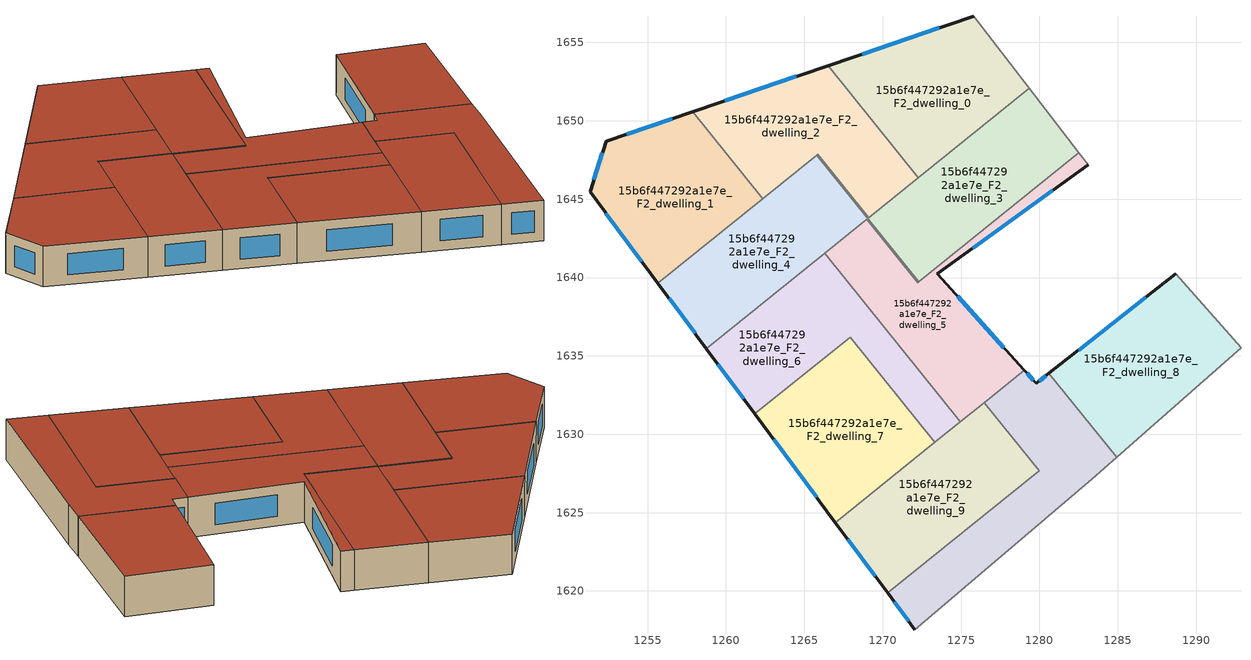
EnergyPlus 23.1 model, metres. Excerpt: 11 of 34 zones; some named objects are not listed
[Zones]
15b6f447292a1e7e_F2_dwelling_0
 floor to 15b6f447292a1e7e_F1_dwelling_0 (EU_floor_Construction): 1275.8,1656.67 1279.35,1652.06 1272.28,1646.37 1266.52,1653.52 z6
 wall outside (EU_wall_Construction): 1275.8,1656.67 1266.52,1653.52 z6:9
 wall to 15b6f447292a1e7e_F2_dwelling_2 (EU_wall_Construction): 1266.52,1653.52 1272.28,1646.37 z6:9
 wall adiabatic (EU_wall_Construction): 1279.35,1652.06 1275.8,1656.67 z6:9
 wall to 15b6f447292a1e7e_F2_dwelling_3 (EU_wall_Construction): 1272.28,1646.37 1279.35,1652.06 z6:9
 window (EU_Window_Construction): 1273.62,1655.93 1268.7,1654.26 z6.7:8.3
 roof outside (EU_roof_Construction): 1279.35,1652.06 1275.8,1656.67 1266.52,1653.52 1272.28,1646.37 z9
15b6f447292a1e7e_F2_dwelling_1
 floor to 15b6f447292a1e7e_F1_dwelling_1 (EU_floor_Construction): 1257.88,1650.58 1262.35,1645.04 1255.66,1639.64 1251.33,1645.48 1252.36,1648.71 z6
 wall outside (EU_wall_Construction): 1257.88,1650.58 1252.36,1648.71 1251.33,1645.48 1255.66,1639.64 z6:9
 wall to 15b6f447292a1e7e_F2_dwelling_2 (EU_wall_Construction): 1262.35,1645.04 1257.88,1650.58 z6:9
 wall to 15b6f447292a1e7e_F2_dwelling_4 (EU_wall_Construction): 1255.66,1639.64 1262.35,1645.04 z6:9
 window (EU_Window_Construction): 1252.34,1644.11 1254.64,1641.02 / 1252.12,1647.95 1251.57,1646.24 / 1256.59,1650.14 1253.66,1649.15 z6.7:8.3
 roof outside (EU_roof_Construction): 1262.35,1645.04 1257.88,1650.58 1252.36,1648.71 1251.33,1645.48 1255.66,1639.64 z9
15b6f447292a1e7e_F2_dwelling_10
 floor to 15b6f447292a1e7e_F1_dwelling_10 (EU_floor_Construction): 1280.6,1633.88 1284.92,1628.53 1283.34,1627.14 1272.06,1617.52 1270.31,1619.88 1279.98,1627.67 1276.48,1632.02 1279.04,1634.08 1279.8,1633.24 z6
 wall outside (EU_wall_Construction): 1280.6,1633.88 1279.8,1633.24 1279.04,1634.08 / 1270.31,1619.88 1272.06,1617.52 z6:9
 wall to 15b6f447292a1e7e_F2_dwelling_9 (EU_wall_Construction): 1276.48,1632.02 1279.98,1627.67 1270.31,1619.88 z6:9
 wall to 15b6f447292a1e7e_F2_dwelling_8 (EU_wall_Construction): 1284.92,1628.53 1280.6,1633.88 z6:9
 wall adiabatic (EU_wall_Construction): 1272.06,1617.52 1283.34,1627.14 1284.92,1628.53 z6:9
 wall to 15b6f447292a1e7e_F2_dwelling_5 (EU_wall_Construction): 1279.04,1634.08 1276.48,1632.02 z6:9
 window (EU_Window_Construction): 1279.62,1633.44 1279.22,1633.89 / 1280.42,1633.73 1279.99,1633.39 / 1270.72,1619.33 1271.65,1618.08 z6.7:8.3
 roof outside (EU_roof_Construction): 1283.34,1627.14 1284.92,1628.53 1280.6,1633.88 1279.8,1633.24 1279.04,1634.08 1276.48,1632.02 1279.98,1627.67 1270.31,1619.88 1272.06,1617.52 z9
15b6f447292a1e7e_F2_dwelling_2
 floor to 15b6f447292a1e7e_F1_dwelling_2 (EU_floor_Construction): 1266.52,1653.52 1272.28,1646.37 1269.12,1643.81 1265.85,1647.86 1262.35,1645.04 1257.88,1650.58 z6
 wall outside (EU_wall_Construction): 1266.52,1653.52 1257.88,1650.58 z6:9
 wall to 15b6f447292a1e7e_F2_dwelling_3 (EU_wall_Construction): 1265.79,1647.81 1265.85,1647.86 1269.12,1643.81 1272.28,1646.36 z6:9
 wall to 15b6f447292a1e7e_F2_dwelling_4 (EU_wall_Construction): 1262.35,1645.04 1265.79,1647.81 z6:9
 window (EU_Window_Construction): 1264.49,1652.83 1259.91,1651.27 z6.7:8.3
 roof outside (EU_roof_Construction): 1272.28,1646.37 1266.52,1653.52 1257.88,1650.58 1262.35,1645.04 1265.85,1647.86 1269.12,1643.81 z9
15b6f447292a1e7e_F2_dwelling_3
 floor to 15b6f447292a1e7e_F1_dwelling_3 (EU_floor_Construction): 1279.35,1652.06 1282.52,1647.96 1272.31,1639.73 1265.79,1647.81 1265.85,1647.86 1269.12,1643.81 z6
 wall adiabatic (EU_wall_Construction): 1282.52,1647.96 1279.35,1652.06 z6:9
 wall to 15b6f447292a1e7e_F2_dwelling_4 (EU_wall_Construction): 1265.79,1647.81 1272.31,1639.73 z6:9
 wall to 15b6f447292a1e7e_F2_dwelling_5 (EU_wall_Construction): 1272.31,1639.73 1282.52,1647.96 z6:9
 roof outside (EU_roof_Construction): 1282.52,1647.96 1279.35,1652.06 1269.12,1643.81 1265.85,1647.86 1265.79,1647.81 1272.31,1639.73 z9
15b6f447292a1e7e_F2_dwelling_4
 floor to 15b6f447292a1e7e_F1_dwelling_4 (EU_floor_Construction): 1268.99,1643.71 1258.76,1635.46 1255.66,1639.64 1265.79,1647.81 1272.31,1639.73 1272.25,1639.67 z6
 wall outside (EU_wall_Construction): 1255.66,1639.64 1258.76,1635.46 z6:9
 wall to 15b6f447292a1e7e_F2_dwelling_5 (EU_wall_Construction): 1266.29,1641.54 1268.99,1643.71 1272.25,1639.67 1272.31,1639.73 z6:9
 wall to 15b6f447292a1e7e_F2_dwelling_6 (EU_wall_Construction): 1258.76,1635.46 1266.29,1641.54 z6:9
 window (EU_Window_Construction): 1256.39,1638.66 1258.03,1636.44 z6.7:8.3
 roof outside (EU_roof_Construction): 1272.25,1639.67 1272.31,1639.73 1265.79,1647.81 1255.66,1639.64 1258.76,1635.46 1268.99,1643.71 z9
15b6f447292a1e7e_F2_dwelling_5
 floor to 15b6f447292a1e7e_F1_dwelling_5 (EU_floor_Construction): 1282.52,1647.96 1283.11,1647.19 1273.47,1640.25 1279.04,1634.08 1274.95,1630.79 1266.29,1641.54 1268.99,1643.71 1272.25,1639.67 z6
 wall outside (EU_wall_Construction): 1279.04,1634.08 1273.47,1640.25 1283.11,1647.19 z6:9
 wall adiabatic (EU_wall_Construction): 1283.11,1647.19 1282.52,1647.96 z6:9
 wall to 15b6f447292a1e7e_F2_dwelling_6 (EU_wall_Construction): 1266.29,1641.54 1274.95,1630.79 z6:9
 wall to 15b6f447292a1e7e_F2_dwelling_9 (EU_wall_Construction): 1274.95,1630.79 1276.48,1632.02 z6:9
 window (EU_Window_Construction): 1275.73,1641.88 1280.84,1645.56 / 1277.73,1635.53 1274.78,1638.8 z6.7:8.3
 roof outside (EU_roof_Construction): 1279.04,1634.08 1273.47,1640.25 1283.11,1647.19 1282.52,1647.96 1272.25,1639.67 1268.99,1643.71 1266.29,1641.54 1274.95,1630.79 z9
15b6f447292a1e7e_F2_dwelling_6
 floor to 15b6f447292a1e7e_F1_dwelling_6 (EU_floor_Construction): 1266.29,1641.54 1274.95,1630.79 1273.33,1629.48 1267.92,1636.19 1261.85,1631.29 1258.76,1635.46 z6
 wall outside (EU_wall_Construction): 1258.76,1635.46 1261.85,1631.29 z6:9
 wall to 15b6f447292a1e7e_F2_dwelling_7 (EU_wall_Construction): 1261.85,1631.29 1267.92,1636.19 1273.33,1629.48 z6:9
 wall to 15b6f447292a1e7e_F2_dwelling_9 (EU_wall_Construction): 1273.33,1629.48 1274.95,1630.79 z6:9
 window (EU_Window_Construction): 1259.48,1634.48 1261.12,1632.27 z6.7:8.3
 roof outside (EU_roof_Construction): 1274.95,1630.79 1266.29,1641.54 1258.76,1635.46 1261.85,1631.29 1267.92,1636.19 1273.33,1629.48 z9
15b6f447292a1e7e_F2_dwelling_7
 floor to 15b6f447292a1e7e_F1_dwelling_7 (EU_floor_Construction): 1267.92,1636.19 1273.33,1629.48 1266.98,1624.37 1261.85,1631.29 z6
 wall outside (EU_wall_Construction): 1261.85,1631.29 1266.98,1624.37 z6:9
 wall to 15b6f447292a1e7e_F2_dwelling_9 (EU_wall_Construction): 1266.98,1624.37 1273.33,1629.48 z6:9
 window (EU_Window_Construction): 1263.06,1629.67 1265.78,1625.99 z6.7:8.3
 roof outside (EU_roof_Construction): 1273.33,1629.48 1267.92,1636.19 1261.85,1631.29 1266.98,1624.37 z9
15b6f447292a1e7e_F2_dwelling_8
 floor to 15b6f447292a1e7e_F1_dwelling_8 (EU_floor_Construction): 1288.68,1640.24 1292.86,1635.51 1284.92,1628.53 1280.6,1633.88 z6
 wall outside (EU_wall_Construction): 1288.68,1640.24 1280.6,1633.88 z6:9
 wall adiabatic (EU_wall_Construction): 1284.92,1628.53 1292.86,1635.51 1288.68,1640.24 z6:9
 window (EU_Window_Construction): 1286.79,1638.75 1282.5,1635.37 z6.7:8.3
 roof outside (EU_roof_Construction): 1292.86,1635.51 1288.68,1640.24 1280.6,1633.88 1284.92,1628.53 z9
15b6f447292a1e7e_F2_dwelling_9
 floor to 15b6f447292a1e7e_F1_dwelling_9 (EU_floor_Construction): 1276.48,1632.02 1279.98,1627.67 1270.31,1619.88 1266.98,1624.37 z6
 wall outside (EU_wall_Construction): 1266.98,1624.37 1270.31,1619.88 z6:9
 window (EU_Window_Construction): 1267.77,1623.31 1269.53,1620.93 z6.7:8.3
 roof outside (EU_roof_Construction): 1279.98,1627.67 1276.48,1632.02 1266.98,1624.37 1270.31,1619.88 z9
[Building]
EU S2 Campaign: North Axis=0; Terrain=City; Solar Distribution=FullExterior
[Site:Location]
Budapest.Ferenc.Liszt.Intl.AP: Latitude=47.437; Longitude=19.256; Time Zone=1; Elevation=185
[SizingPeriod:WeatherFileDays]
AnnualSizingPeriod: Begin Month=1; Begin Day of Month=1; End Month=12; End Day of Month=31; Day of Week for Start Day=Monday; Use Weather File Daylight Saving Period=No; Use Weather File Rain and Snow Indicators=No
[MATERIAL]
EU_InternalMass_Material: Roughness=MediumRough; Thickness=0.1; Conductivity=1; Density=1800; Specific Heat=900; Thermal Absorptance=0.9; Solar Absorptance=0.7; Visible Absorptance=0.7
[MATERIAL:NOMASS] Roughness=MediumRough; Thermal Absorptance=0.9; Solar Absorptance=0.7; Visible Absorptance=0.7
Name | Thermal Resistance
EU_wall_NoMass | 0.832559
EU_roof_NoMass | 1.39638
EU_floor_NoMass | 0.872794
[WINDOWMATERIAL:SIMPLEGLAZINGSYSTEM]
EU_Window_SimpleGlazing: UFactor=2.79869; Solar Heat Gain Coefficient=0.75; Visible Transmittance=0.75
[CONSTRUCTION]
EU_wall_Construction: EU_wall_NoMass
EU_roof_Construction: EU_roof_NoMass
EU_floor_Construction: EU_floor_NoMass
EU_Window_Construction: EU_Window_SimpleGlazing
EU_InternalMass_Construction: EU_InternalMass_Material
[ZONE] Type=1; Multiplier=1; Ceiling Height=autocalculate; Floor Area=autocalculate; Part of Total Floor Area=Yes
Name | Volume
15b6f447292a1e7e_F2_dwelling_0; 15b6f447292a1e7e_F2_dwelling_4 | 206.108
15b6f447292a1e7e_F2_dwelling_1 | 206.122
15b6f447292a1e7e_F2_dwelling_10 | 206.097
15b6f447292a1e7e_F2_dwelling_2 | 206.116
15b6f447292a1e7e_F2_dwelling_3 | 206.111
15b6f447292a1e7e_F2_dwelling_5 | 206.101
15b6f447292a1e7e_F2_dwelling_6; 15b6f447292a1e7e_F2_dwelling_9 | 206.099
15b6f447292a1e7e_F2_dwelling_7 | 206.069
15b6f447292a1e7e_F2_dwelling_8 | 206.117
[INTERNALMASS] Construction=EU_InternalMass_Construction
Name | Zone or ZoneList | Surface Area
15b6f447292a1e7e_F2_dwelling_0_EU_InternalMass | 15b6f447292a1e7e_F2_dwelling_0 | 68.7035
15b6f447292a1e7e_F2_dwelling_1_EU_InternalMass | 15b6f447292a1e7e_F2_dwelling_1 | 68.7093
15b6f447292a1e7e_F2_dwelling_2_EU_InternalMass | 15b6f447292a1e7e_F2_dwelling_2 | 68.7056
15b6f447292a1e7e_F2_dwelling_3_EU_InternalMass | 15b6f447292a1e7e_F2_dwelling_3 | 68.7045
15b6f447292a1e7e_F2_dwelling_4_EU_InternalMass | 15b6f447292a1e7e_F2_dwelling_4 | 68.7029
15b6f447292a1e7e_F2_dwelling_5_EU_InternalMass | 15b6f447292a1e7e_F2_dwelling_5 | 68.7003
15b6f447292a1e7e_F2_dwelling_6_EU_InternalMass | 15b6f447292a1e7e_F2_dwelling_6 | 68.6996
15b6f447292a1e7e_F2_dwelling_7_EU_InternalMass | 15b6f447292a1e7e_F2_dwelling_7 | 68.6891
15b6f447292a1e7e_F2_dwelling_8_EU_InternalMass | 15b6f447292a1e7e_F2_dwelling_8 | 68.7059
15b6f447292a1e7e_F2_dwelling_9_EU_InternalMass | 15b6f447292a1e7e_F2_dwelling_9 | 68.6993
15b6f447292a1e7e_F2_dwelling_10_EU_InternalMass | 15b6f447292a1e7e_F2_dwelling_10 | 68.6989
[OTHEREQUIPMENT] Fuel Type=Electricity; Design Level Calculation Method=Watts/Area; Power per Zone Floor Area=1; Fraction Latent=0; Fraction Radiant=0; Fraction Lost=0; Carbon Dioxide Generation Rate=0; EndUse Subcategory=EU_Step8_InternalGains
Name | Zone or ZoneList or Space or SpaceList | Schedule
EU_Step8_InternalGain_15b6f447292a1e7e_F2_dwelling_0_f000 | 15b6f447292a1e7e_F2_dwelling_0 | EU_Step8_GainSchedule_15b6f447292a1e7e_F2_dwelling_0_f000
EU_Step8_InternalGain_15b6f447292a1e7e_F2_dwelling_1_f000 | 15b6f447292a1e7e_F2_dwelling_1 | EU_Step8_GainSchedule_15b6f447292a1e7e_F2_dwelling_1_f000
EU_Step8_InternalGain_15b6f447292a1e7e_F2_dwelling_2_f000 | 15b6f447292a1e7e_F2_dwelling_2 | EU_Step8_GainSchedule_15b6f447292a1e7e_F2_dwelling_2_f000
EU_Step8_InternalGain_15b6f447292a1e7e_F2_dwelling_3_f000 | 15b6f447292a1e7e_F2_dwelling_3 | EU_Step8_GainSchedule_15b6f447292a1e7e_F2_dwelling_3_f000
EU_Step8_InternalGain_15b6f447292a1e7e_F2_dwelling_4_f000 | 15b6f447292a1e7e_F2_dwelling_4 | EU_Step8_GainSchedule_15b6f447292a1e7e_F2_dwelling_4_f000
EU_Step8_InternalGain_15b6f447292a1e7e_F2_dwelling_5_f000 | 15b6f447292a1e7e_F2_dwelling_5 | EU_Step8_GainSchedule_15b6f447292a1e7e_F2_dwelling_5_f000
EU_Step8_InternalGain_15b6f447292a1e7e_F2_dwelling_6_f000 | 15b6f447292a1e7e_F2_dwelling_6 | EU_Step8_GainSchedule_15b6f447292a1e7e_F2_dwelling_6_f000
EU_Step8_InternalGain_15b6f447292a1e7e_F2_dwelling_7_f000 | 15b6f447292a1e7e_F2_dwelling_7 | EU_Step8_GainSchedule_15b6f447292a1e7e_F2_dwelling_7_f000
EU_Step8_InternalGain_15b6f447292a1e7e_F2_dwelling_8_f000 | 15b6f447292a1e7e_F2_dwelling_8 | EU_Step8_GainSchedule_15b6f447292a1e7e_F2_dwelling_8_f000
EU_Step8_InternalGain_15b6f447292a1e7e_F2_dwelling_9_f000 | 15b6f447292a1e7e_F2_dwelling_9 | EU_Step8_GainSchedule_15b6f447292a1e7e_F2_dwelling_9_f000
EU_Step8_InternalGain_15b6f447292a1e7e_F2_dwelling_10_f000 | 15b6f447292a1e7e_F2_dwelling_10 | EU_Step8_GainSchedule_15b6f447292a1e7e_F2_dwelling_10_f000
[ZONEVENTILATION:DESIGNFLOWRATE] Schedule=EU_AlwaysOn; Design Flow Rate Calculation Method=AirChanges/Hour; Air Changes per Hour=0.475469; Ventilation Type=Natural; Fan Pressure Rise=0; Fan Total Efficiency=1; Constant Term Coefficient=1; Temperature Term Coefficient=0; Velocity Term Coefficient=0; Velocity Squared Term Coefficient=0; Minimum Indoor Temperature=-100; Maximum Indoor Temperature=100; Delta Temperature=-100; Minimum Outdoor Temperature=-100; Maximum Outdoor Temperature=100; Maximum Wind Speed=40
Name | Zone or ZoneList or Space or SpaceList
EU_ConstantAir_15b6f447292a1e7e_F2_dwelling_0 | 15b6f447292a1e7e_F2_dwelling_0
EU_ConstantAir_15b6f447292a1e7e_F2_dwelling_1 | 15b6f447292a1e7e_F2_dwelling_1
EU_ConstantAir_15b6f447292a1e7e_F2_dwelling_2 | 15b6f447292a1e7e_F2_dwelling_2
EU_ConstantAir_15b6f447292a1e7e_F2_dwelling_3 | 15b6f447292a1e7e_F2_dwelling_3
EU_ConstantAir_15b6f447292a1e7e_F2_dwelling_4 | 15b6f447292a1e7e_F2_dwelling_4
EU_ConstantAir_15b6f447292a1e7e_F2_dwelling_5 | 15b6f447292a1e7e_F2_dwelling_5
EU_ConstantAir_15b6f447292a1e7e_F2_dwelling_6 | 15b6f447292a1e7e_F2_dwelling_6
EU_ConstantAir_15b6f447292a1e7e_F2_dwelling_7 | 15b6f447292a1e7e_F2_dwelling_7
EU_ConstantAir_15b6f447292a1e7e_F2_dwelling_8 | 15b6f447292a1e7e_F2_dwelling_8
EU_ConstantAir_15b6f447292a1e7e_F2_dwelling_9 | 15b6f447292a1e7e_F2_dwelling_9
EU_ConstantAir_15b6f447292a1e7e_F2_dwelling_10 | 15b6f447292a1e7e_F2_dwelling_10
[HVACTEMPLATE:ZONE:IDEALLOADSAIRSYSTEM] System Availability Schedule=EU_AlwaysOn; Maximum Heating Supply Air Temperature=50; Minimum Cooling Supply Air Temperature=13; Maximum Heating Supply Air Humidity Ratio=0.0156; Minimum Cooling Supply Air Humidity Ratio=0.0077; Heating Limit=NoLimit; Cooling Limit=NoLimit; Heating Availability Schedule=EU_AlwaysOn; Cooling Availability Schedule=EU_CoolingOff; Dehumidification Control Type=ConstantSensibleHeatRatio; Cooling Sensible Heat Ratio=0.7; Dehumidification Setpoint=60; Humidification Control Type=None; Humidification Setpoint=30; Outdoor Air Method=None; Outdoor Air Flow Rate per Person=0.00944; Outdoor Air Flow Rate per Zone Floor Area=0; Outdoor Air Flow Rate per Zone=0; Demand Controlled Ventilation Type=None; Outdoor Air Economizer Type=NoEconomizer; Heat Recovery Type=None; Sensible Heat Recovery Effectiveness=0.7; Latent Heat Recovery Effectiveness=0.65
Name | Template Thermostat
15b6f447292a1e7e_F2_dwelling_0 | EU_HeatOnly_15b6f447292a1e7e_F2_dwelling_0
15b6f447292a1e7e_F2_dwelling_1 | EU_HeatOnly_15b6f447292a1e7e_F2_dwelling_1
15b6f447292a1e7e_F2_dwelling_2 | EU_HeatOnly_15b6f447292a1e7e_F2_dwelling_2
15b6f447292a1e7e_F2_dwelling_3 | EU_HeatOnly_15b6f447292a1e7e_F2_dwelling_3
15b6f447292a1e7e_F2_dwelling_4 | EU_HeatOnly_15b6f447292a1e7e_F2_dwelling_4
15b6f447292a1e7e_F2_dwelling_5 | EU_HeatOnly_15b6f447292a1e7e_F2_dwelling_5
15b6f447292a1e7e_F2_dwelling_6 | EU_HeatOnly_15b6f447292a1e7e_F2_dwelling_6
15b6f447292a1e7e_F2_dwelling_7 | EU_HeatOnly_15b6f447292a1e7e_F2_dwelling_7
15b6f447292a1e7e_F2_dwelling_8 | EU_HeatOnly_15b6f447292a1e7e_F2_dwelling_8
15b6f447292a1e7e_F2_dwelling_9 | EU_HeatOnly_15b6f447292a1e7e_F2_dwelling_9
15b6f447292a1e7e_F2_dwelling_10 | EU_HeatOnly_15b6f447292a1e7e_F2_dwelling_10
[SIZING:ZONE] Zone Cooling Design Supply Air Temperature Input Method=SupplyAirTemperature; Zone Cooling Design Supply Air Temperature=13; Zone Heating Design Supply Air Temperature Input Method=SupplyAirTemperature; Zone Heating Design Supply Air Temperature=50; Zone Cooling Design Supply Air Humidity Ratio=0.008; Zone Heating Design Supply Air Humidity Ratio=0.008; Cooling Design Air Flow Method=DesignDay; Cooling Design Air Flow Rate=0; Cooling Minimum Air Flow per Zone Floor Area=0.000762; Cooling Minimum Air Flow=0; Cooling Minimum Air Flow Fraction=0.2; Heating Design Air Flow Method=DesignDay; Heating Design Air Flow Rate=0; Heating Maximum Air Flow per Zone Floor Area=0.002032; Heating Maximum Air Flow=0.141576; Heating Maximum Air Flow Fraction=0.3; Account for Dedicated Outdoor Air System=No; Dedicated Outdoor Air System Control Strategy=NeutralSupplyAir; Dedicated Outdoor Air Low Setpoint Temperature for Design=autosize; Dedicated Outdoor Air High Setpoint Temperature for Design=autosize; Zone Load Sizing Method=Sensible Load Only No Latent Load; Zone Latent Cooling Design Supply Air Humidity Ratio Input Method=HumidityRatioDifference; Zone Cooling Design Supply Air Humidity Ratio Difference=0.005; Zone Latent Heating Design Supply Air Humidity Ratio Input Method=HumidityRatioDifference; Zone Humidification Design Supply Air Humidity Ratio Difference=0.005
15b6f447292a1e7e_F2_dwelling_0; 15b6f447292a1e7e_F2_dwelling_1; 15b6f447292a1e7e_F2_dwelling_2; 15b6f447292a1e7e_F2_dwelling_3; 15b6f447292a1e7e_F2_dwelling_4; 15b6f447292a1e7e_F2_dwelling_5; 15b6f447292a1e7e_F2_dwelling_6; 15b6f447292a1e7e_F2_dwelling_7; 15b6f447292a1e7e_F2_dwelling_8; 15b6f447292a1e7e_F2_dwelling_9; 15b6f447292a1e7e_F2_dwelling_10
[SCHEDULE:CONSTANT]
Name | Hourly Value
EU_AlwaysOn | 1
EU_CoolingOff | 0
[SCHEDULE:FILE] Column Number=1; Rows to Skip at Top=0; Number of Hours of Data=8760; Column Separator=Comma; Interpolate to Timestep=No; Minutes per Item=60; Adjust Schedule for Daylight Savings=Yes
Name | File
EU_Step8_GainSchedule_15b6f447292a1e7e_F2_dwelling_0_f000 | ../../schedules/15b6f447292a1e7e/15b6f447292a1e7e_F2_dwelling_0_f000_gain.csv
EU_Step8_GainSchedule_15b6f447292a1e7e_F2_dwelling_1_f000 | ../../schedules/15b6f447292a1e7e/15b6f447292a1e7e_F2_dwelling_1_f000_gain.csv
EU_Step8_GainSchedule_15b6f447292a1e7e_F2_dwelling_2_f000 | ../../schedules/15b6f447292a1e7e/15b6f447292a1e7e_F2_dwelling_2_f000_gain.csv
EU_Step8_GainSchedule_15b6f447292a1e7e_F2_dwelling_3_f000 | ../../schedules/15b6f447292a1e7e/15b6f447292a1e7e_F2_dwelling_3_f000_gain.csv
EU_Step8_GainSchedule_15b6f447292a1e7e_F2_dwelling_4_f000 | ../../schedules/15b6f447292a1e7e/15b6f447292a1e7e_F2_dwelling_4_f000_gain.csv
EU_Step8_GainSchedule_15b6f447292a1e7e_F2_dwelling_5_f000 | ../../schedules/15b6f447292a1e7e/15b6f447292a1e7e_F2_dwelling_5_f000_gain.csv
EU_Step8_GainSchedule_15b6f447292a1e7e_F2_dwelling_6_f000 | ../../schedules/15b6f447292a1e7e/15b6f447292a1e7e_F2_dwelling_6_f000_gain.csv
EU_Step8_GainSchedule_15b6f447292a1e7e_F2_dwelling_7_f000 | ../../schedules/15b6f447292a1e7e/15b6f447292a1e7e_F2_dwelling_7_f000_gain.csv
EU_Step8_GainSchedule_15b6f447292a1e7e_F2_dwelling_8_f000 | ../../schedules/15b6f447292a1e7e/15b6f447292a1e7e_F2_dwelling_8_f000_gain.csv
EU_Step8_GainSchedule_15b6f447292a1e7e_F2_dwelling_9_f000 | ../../schedules/15b6f447292a1e7e/15b6f447292a1e7e_F2_dwelling_9_f000_gain.csv
EU_Step8_GainSchedule_15b6f447292a1e7e_F2_dwelling_10_f000 | ../../schedules/15b6f447292a1e7e/15b6f447292a1e7e_F2_dwelling_10_f000_gain.csv
